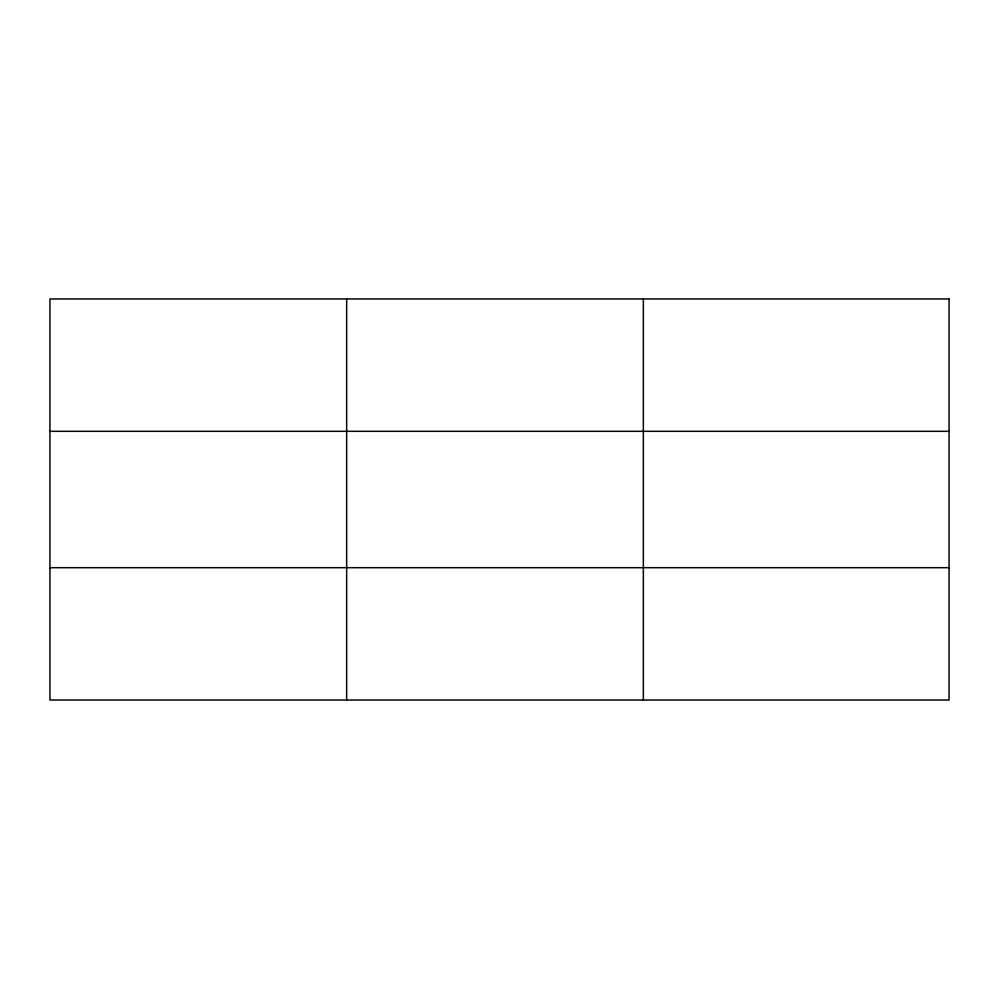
<?xml version="1.0" encoding="UTF-8"?>
<svg xmlns="http://www.w3.org/2000/svg" width="999" height="999" viewBox="0 0 999 999"><rect width="100%" height="100%" fill="white"/><g stroke="black" fill="none" stroke-linecap="round" stroke-linejoin="round"><path stroke-width="1.5" d="M346.653 700.037L346.653 298.963M643.356 700.037L643.356 298.963M49.95 431.318L949.05 431.318M49.95 567.682L949.05 567.682M949.05 298.963L949.05 700.037L49.95 700.037L49.95 298.963L949.05 298.963"/></g></svg>
